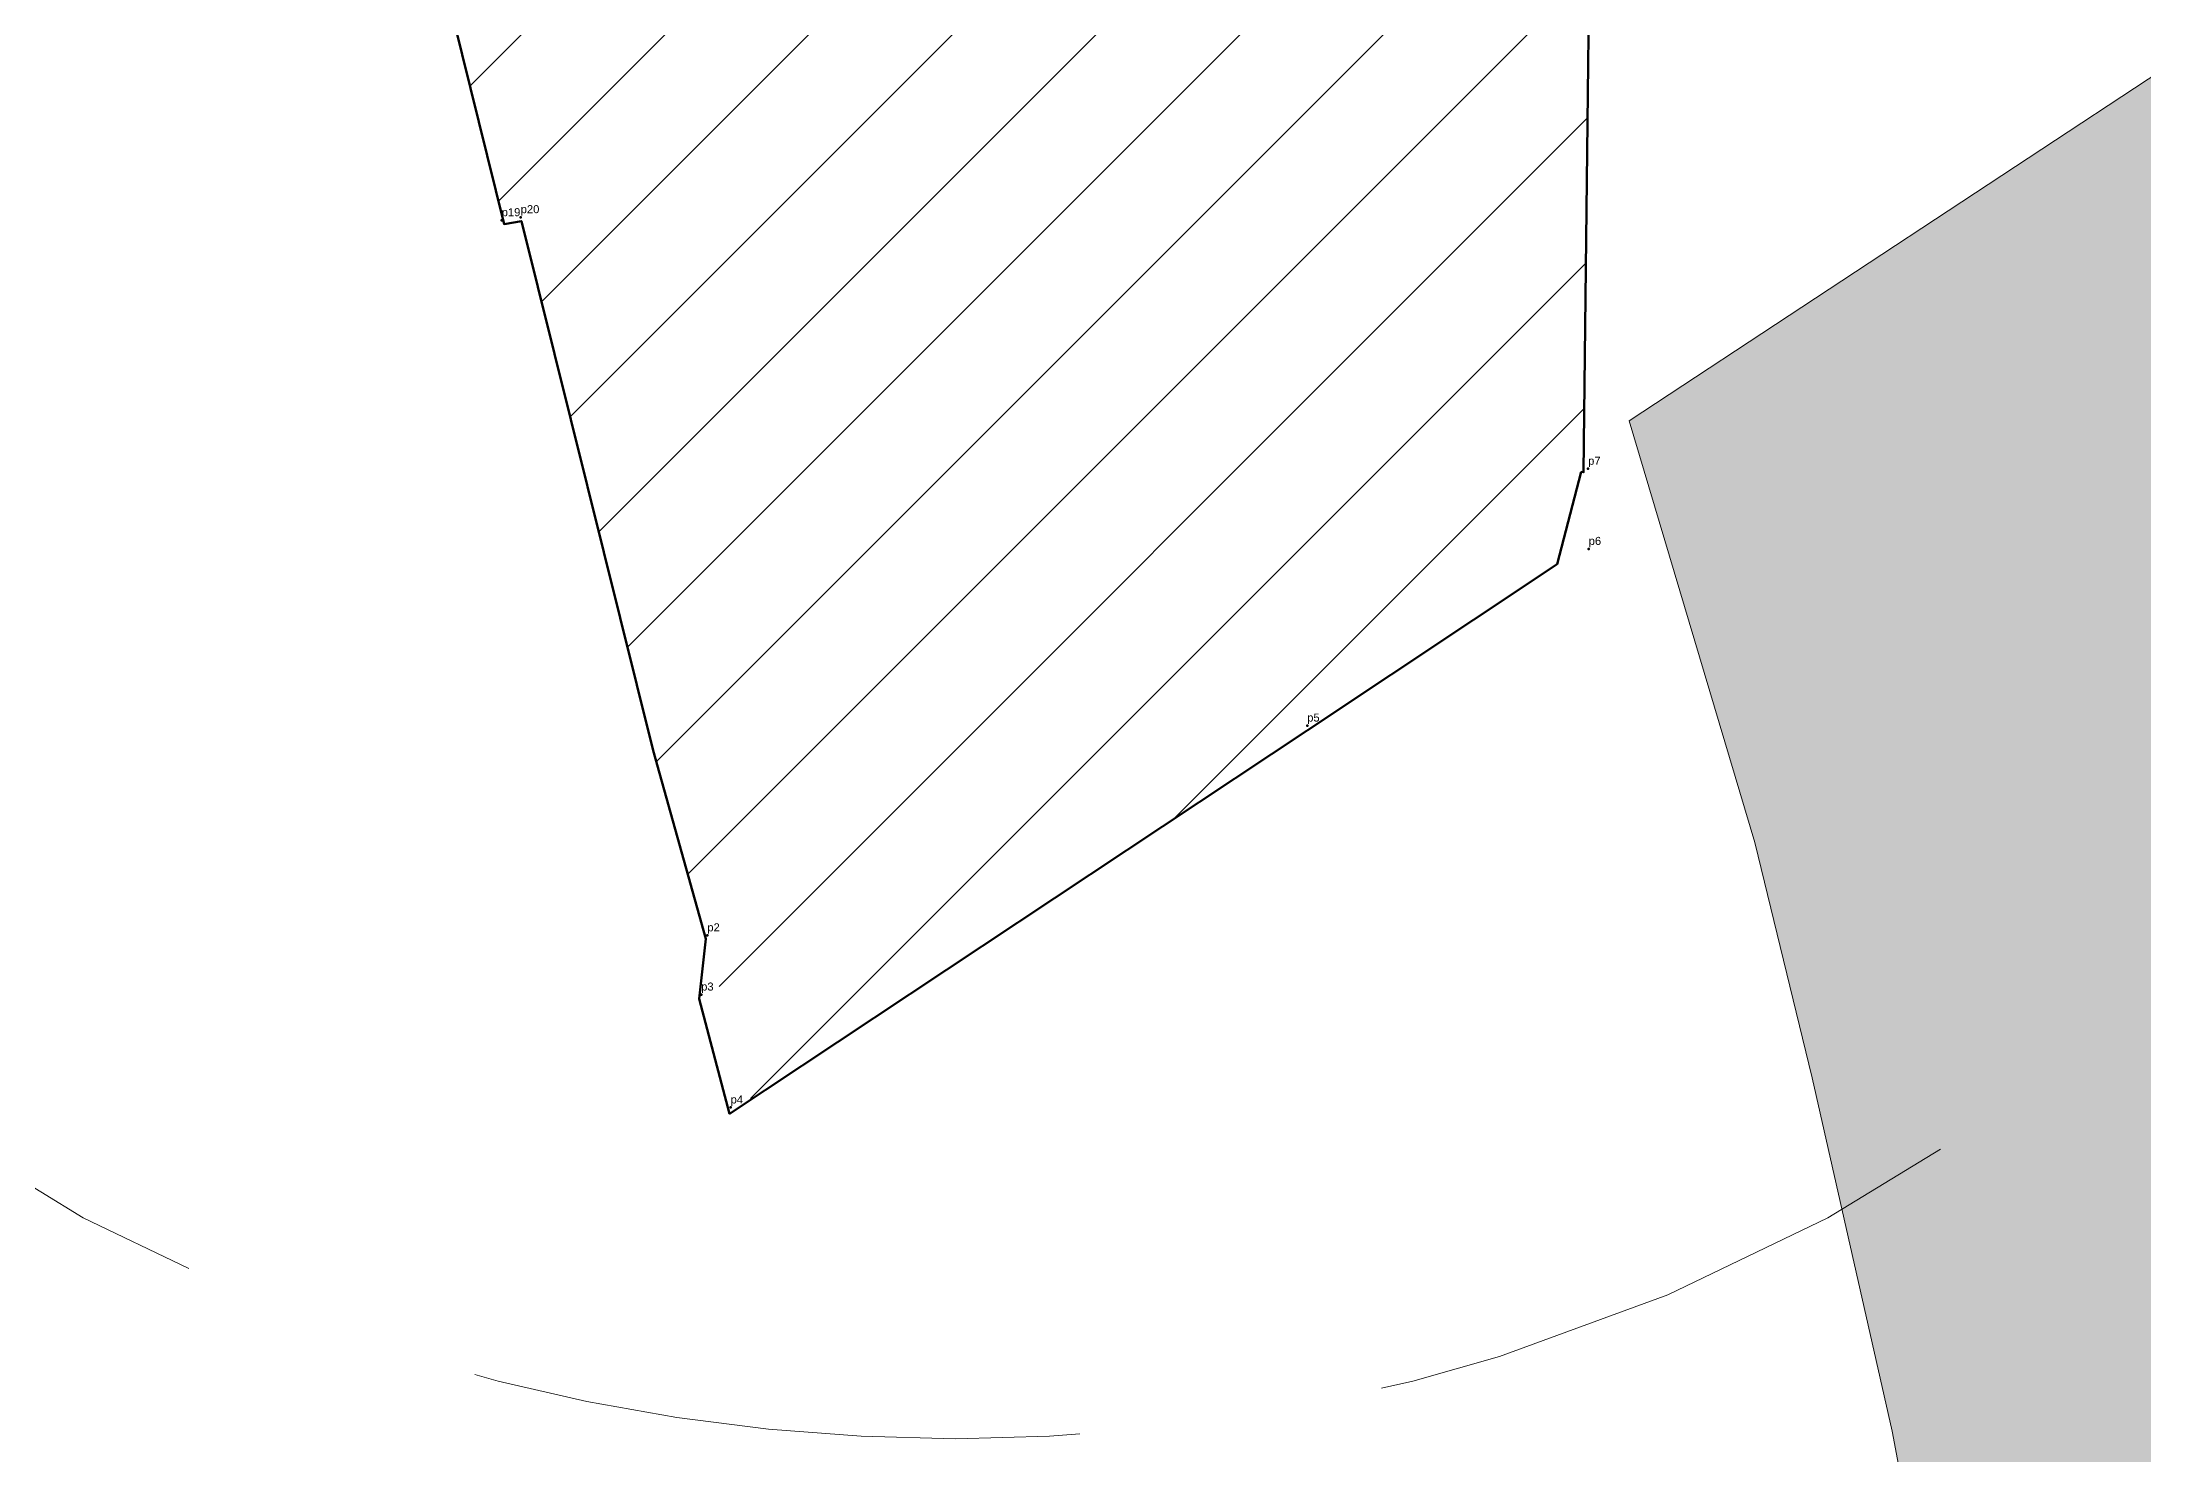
# Model space of a CAD drawing. Header units: millimetres. Extents: x -3245 to 2970, y 1153 to 3965.
# Drawn here: x 465.18 to 474.47, y 2644.99 to 2651.23 of the extents above; entities that cross this region are included whole.
import ezdxf

# ---------------------------------------------------------------- set-up
doc = ezdxf.new("R2010")
doc.units = ezdxf.units.MM
doc.linetypes.add('OCULTA3', pattern=[0.45, 0.3, -0.15])
doc.layers.add('2', color=1, linetype='Continuous')
doc.layers.add('Point', color=5, linetype='Continuous', lineweight=100)
doc.layers.add('Point_Name', color=1, linetype='Continuous', lineweight=100)
doc.styles.get("Standard").update_dxf_attribs({"font": 'arial.ttf'})

msp = doc.modelspace()

# ---------------------------------------------------------------- hatches: boundary and pattern name
h = msp.add_hatch()
h.set_pattern_fill('ANSI31', color=6, scale=0.141414)
h.set_pattern_definition([(45, (-240.16234, 2164.77024), (-0.3174838, 0.3174838), [])])
h.paths.add_polyline_path([(472.0761, 2656.7938), (471.9524, 2657.0562), (471.071, 2656.521), (470.029, 2658.0843), (470.02, 2658.0765), (469.4853, 2658.9056), (469.452, 2658.8841), (469.3841, 2659.0072), (466.9611, 2657.6596), (466.9651, 2657.6528), (465.621, 2656.8911), (467.2209, 2650.4241), (467.298, 2650.4368), (467.8796, 2648.0981), (468.3118, 2646.5558), (470.77, 2648.1866), (471.8743, 2648.9213), (471.9922, 2649.3709)])
h.paths.add_polyline_path([(467.2834, 2650.4509), (467.3885, 2650.4509), (467.3885, 2650.5188), (467.2834, 2650.5188)], flags=24)
h.paths.add_polyline_path([(467.1994, 2650.4376), (467.3045, 2650.4376), (467.3045, 2650.5055), (467.1994, 2650.5055)], flags=25)
h.paths.add_polyline_path([(465.6097, 2656.8876), (465.7147, 2656.8876), (465.7147, 2656.9556), (465.6097, 2656.9556)], flags=9)
h.paths.add_polyline_path([(466.9618, 2657.6546), (467.0669, 2657.6546), (467.0669, 2657.7225), (466.9618, 2657.7225)], flags=25)
h.paths.add_polyline_path([(466.9655, 2657.6622), (467.0706, 2657.6622), (467.0706, 2657.7302), (466.9655, 2657.7302)], flags=25)
h.paths.add_polyline_path([(469.3538, 2658.9931), (469.4588, 2658.9931), (469.4588, 2659.0611), (469.3538, 2659.0611)], flags=9)
h.paths.add_polyline_path([(469.4259, 2658.8778), (469.531, 2658.8778), (469.531, 2658.9457), (469.4259, 2658.9457)], flags=24)
h.paths.add_polyline_path([(469.4518, 2658.8869), (469.5569, 2658.8869), (469.5569, 2658.9548), (469.4518, 2658.9548)], flags=25)
h.paths.add_polyline_path([(469.9967, 2658.067), (470.1018, 2658.067), (470.1018, 2658.135), (469.9967, 2658.135)], flags=24)
h.paths.add_polyline_path([(470.0081, 2658.0715), (470.1132, 2658.0715), (470.1132, 2658.1395), (470.0081, 2658.1395)], flags=24)
h.paths.add_polyline_path([(471.0479, 2656.5149), (471.1529, 2656.5149), (471.1529, 2656.5829), (471.0479, 2656.5829)], flags=24)
h.paths.add_polyline_path([(472.0535, 2656.8029), (472.131, 2656.8029), (472.131, 2656.8709), (472.0535, 2656.8709)], flags=9)
h.paths.add_polyline_path([(470.7592, 2648.2049), (470.8364, 2648.2049), (470.8364, 2648.2719), (470.7592, 2648.2719)], flags=24)
h.paths.add_polyline_path([(468.2109, 2646.5173), (468.2884, 2646.5173), (468.2884, 2646.5851), (468.2109, 2646.5851)], flags=9)
h.paths.add_polyline_path([(468.0808, 2647.0163), (468.1584, 2647.0163), (468.1584, 2647.0842), (468.0808, 2647.0842)], flags=25)
h.paths.add_polyline_path([(468.1081, 2647.2778), (468.1857, 2647.2778), (468.1857, 2647.3458), (468.1081, 2647.3458)], flags=25)
h = msp.add_hatch(color=9)
h.dxf.hatch_style = 1
h.paths.add_polyline_path([(482.8503, 2650.1334), (480.6705, 2655.1364), (477.2994, 2652.9167, -0.265204), (473.1335, 2646.0697), (473.3549, 2645.0905), (473.6345, 2643.6005), (473.7314, 2643.224)])
h.paths.add_polyline_path([(477.2994, 2652.9167), (472.1925, 2649.5542), (472.7489, 2647.6912), (473.0021, 2646.6511), (473.1335, 2646.0697, 0.265204)])
h.paths.add_polyline_path([(484.3543, 2644.6718), (496.0663, 2644.6718), (496.0663, 2648.5572), (484.3543, 2648.5572)], flags=9)

# ---------------------------------------------------------------- linework, layer by layer
at = {"lineweight": 50}
msp.add_lwpolyline([(471.9811, 2649.3286), (471.9917, 2649.3272), (472.0761, 2656.7938), (471.9524, 2657.0562), (471.071, 2656.521), (470.029, 2658.0843), (470.02, 2658.0765), (469.4853, 2658.9056), (469.452, 2658.8841), (469.3841, 2659.0072), (466.9611, 2657.6596), (466.9651, 2657.6528), (465.621, 2656.8911), (467.2209, 2650.4241), (467.298, 2650.4368), (467.8796, 2648.0981), (468.1128, 2647.266), (468.0832, 2647.0002), (468.2178, 2646.4934), (470.77, 2648.1866), (471.8743, 2648.9213)], close=True, dxfattribs=at)
at = {"linetype": 'OCULTA3', "lineweight": 15, "ltscale": 9}
msp.add_circle((469.216, 2653.144), 8.0866, dxfattribs=at)
at = {"layer": '2', "color": 1, "linetype": 'Continuous', "lineweight": 5}
msp.add_line((472.1925, 2649.5542), (480.6705, 2655.1364), dxfattribs=at)
msp.add_lwpolyline([(473.7314, 2643.224), (473.6345, 2643.6005), (473.3549, 2645.0905), (473.0021, 2646.6511), (472.7489, 2647.6912), (472.1925, 2649.5542)], dxfattribs=at)
at = {"layer": 'Point', "lineweight": 50}
for p in [(467.2108, 2650.441, -0.1035), (467.2947, 2650.4543, -0.121), (472.0117, 2649.3428, 0.0282), (472.0142, 2648.9886, 0.0973), (470.7703, 2648.2082, -0.1088), (468.1194, 2647.2813, -0.1047), (468.0922, 2647.0197, 0.046), (468.2222, 2646.5208, 0.0617)]:
    msp.add_point(p, dxfattribs=at)

# ---------------------------------------------------------------- texts
at = {"layer": 'Point_Name', "lineweight": 50}
for s, p in [('p19', (467.2108, 2650.4587, -17.4423)), ('p20', (467.2947, 2650.472, -17.4423)), ('p7', (472.0117, 2649.3605, -17.4423)), ('p6', (472.0142, 2649.0063, -17.4423)), ('p5', (470.7703, 2648.2258, -17.4423)), ('p2', (468.1194, 2647.2989, -17.4423)), ('p3', (468.0922, 2647.0374, -17.4423)), ('p4', (468.2222, 2646.5384, -17.4423))]:
    msp.add_text(s, height=0.03535, dxfattribs=at).set_placement(p)

doc.saveas('drawing.dxf')
